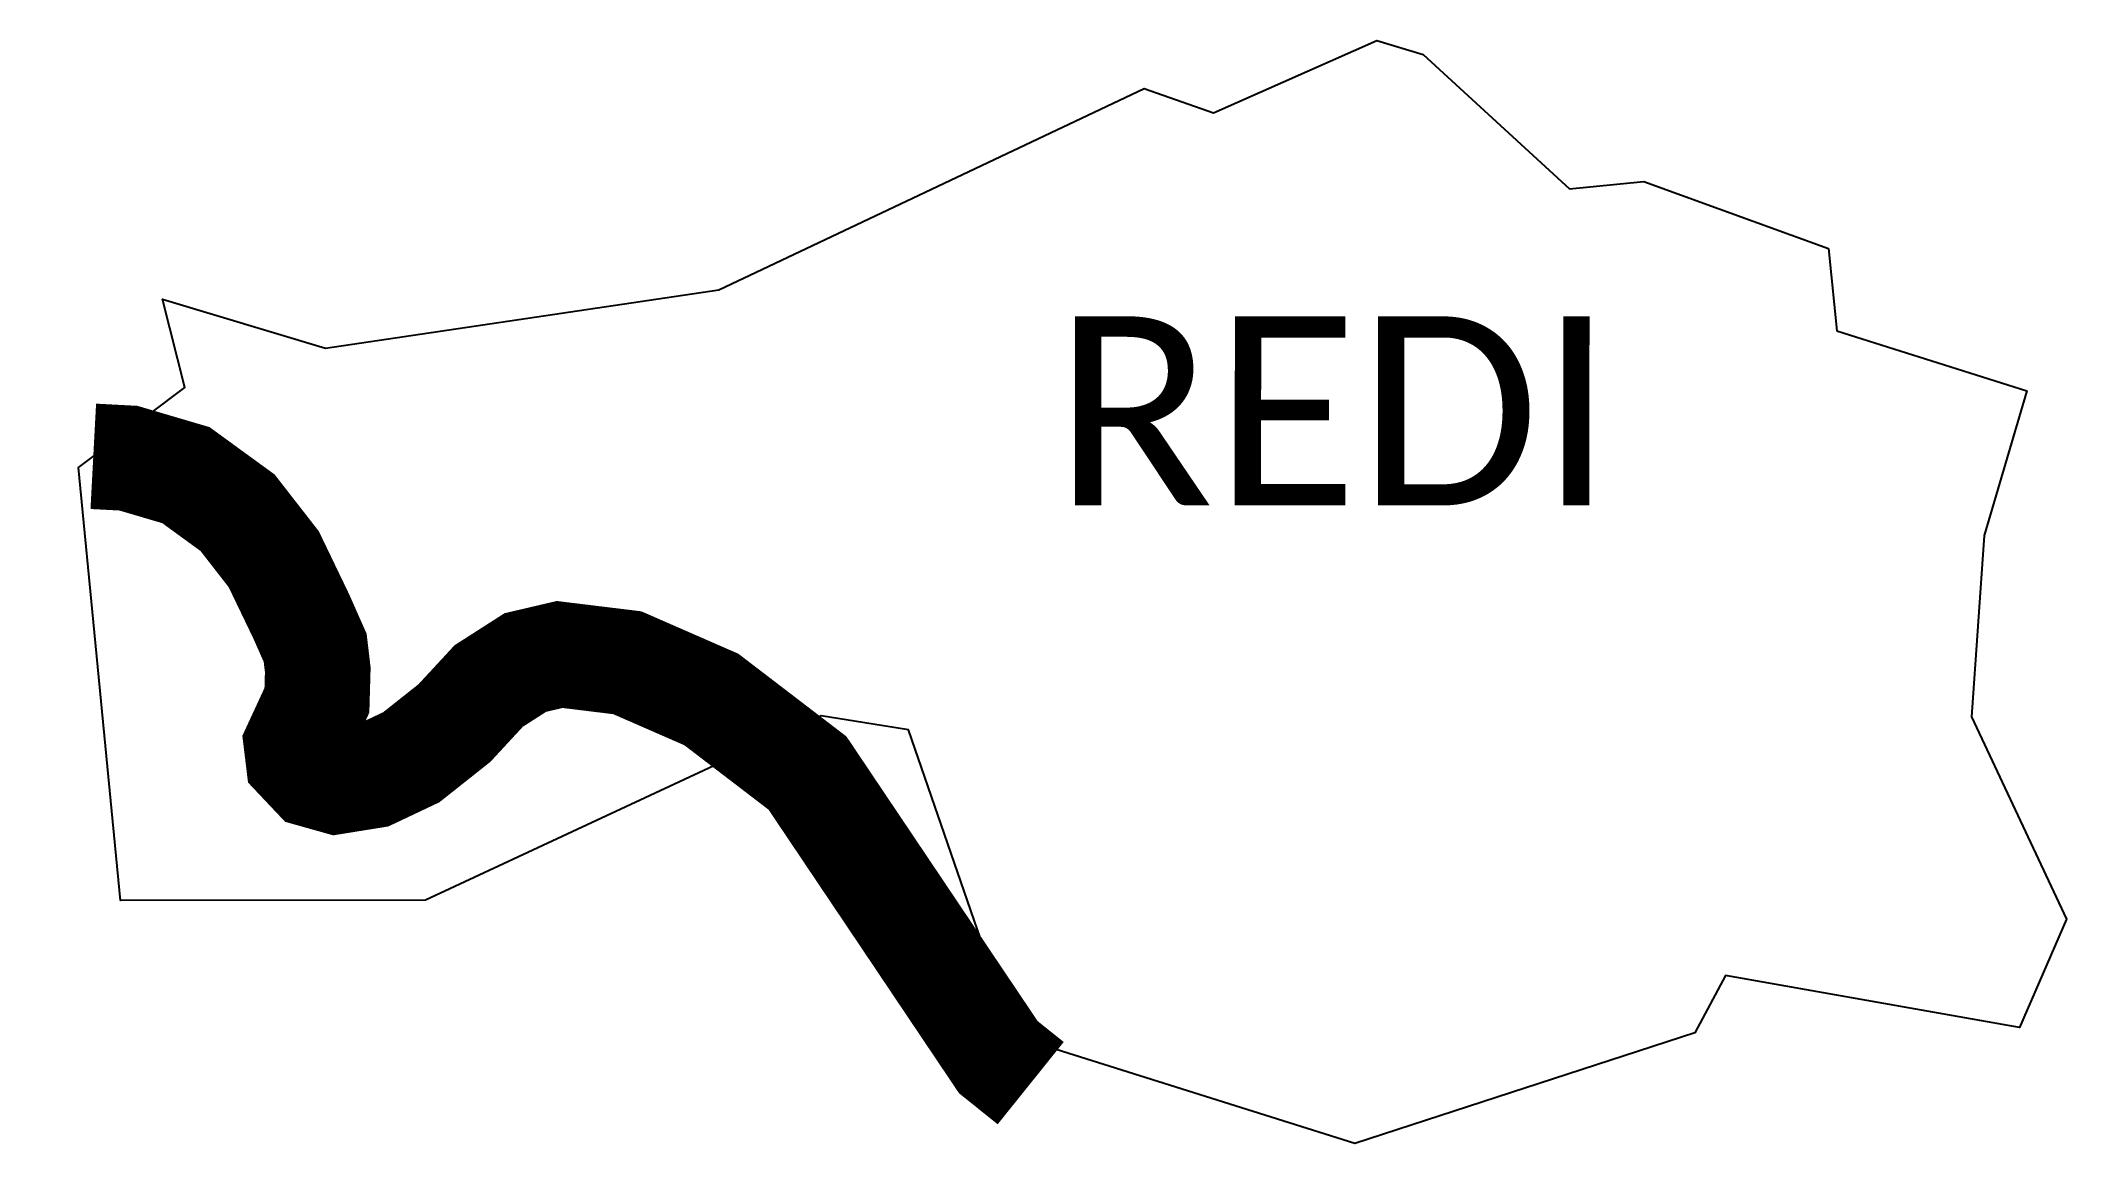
# Model space of a CAD drawing. Header units: metres. Extents: x 355917 to 356877, y 1740608 to 1741131.
import ezdxf

# ---------------------------------------------------------------- set-up
doc = ezdxf.new("R2010")
doc.units = ezdxf.units.M
for name, color, linetype in [('NATURALLY PROTECTED', 3, 'Continuous'), ('village', 4, 'Continuous'), ('VILLAGE NAME', 250, 'Continuous')]:
    doc.layers.add(name, color=color, linetype=linetype)

msp = doc.modelspace()

# ---------------------------------------------------------------- linework, layer by layer
at = {"layer": 'NATURALLY PROTECTED', "const_width": 50, "flags": 128}
msp.add_lwpolyline([(355942.18, 1740933.66), (355958.79, 1740932.78), (355986.07, 1740924.74), (356010.55, 1740906.91), (356027.68, 1740884.89), (356040.68, 1740857.87), (356047.3, 1740842.91), (356048.54, 1740832.47), (356048.13, 1740818.03), (356042.63, 1740806.16), (356038.47, 1740797.15), (356039.31, 1740790.24), (356046.51, 1740782.62), (356057.31, 1740779.58), (356074.49, 1740782.35), (356092.84, 1740791.04), (356113.3, 1740807.26), (356129.53, 1740824.82), (356146.87, 1740835.93), (356163.14, 1740839.74), (356195.16, 1740835.83), (356235.01, 1740818.41), (356280.54, 1740783.56), (356320.5, 1740724.06), (356350.79, 1740678.94), (356370.98, 1740648.88), (356386.31, 1740636.58)], dxfattribs=at)
at = {"layer": 'village'}
for points in [[(356768.21, 1740993.21), (356858.21, 1740964.67), (356838.05, 1740896.06), (356832.01, 1740810.12), (356877.04, 1740714.33), (356854.75, 1740662.99), (356715.46, 1740687.61), (356700.9, 1740660.35), (356539.93, 1740607.98), (356398.42, 1740652.49), (356375, 1740669.03), (356328.42, 1740803.97), (356287, 1740810.63), (356099.5, 1740723.3), (355955.05, 1740723.07), (355935.22, 1740928.44), (355985.57, 1740966.22), (355975.05, 1741008.13), (356052.19, 1740984.88), (356238.48, 1741012.55), (356440.01, 1741107.97), (356472.86, 1741096.47), (356550.23, 1741130.74), (356572.29, 1741124.11), (356641.5, 1741060.37), (356676.81, 1741063.95), (356764.34, 1741032.13)], [(356764.34, 1741032.13), (356768.21, 1740993.21)]]:
    msp.add_lwpolyline(points, dxfattribs=at)

# ---------------------------------------------------------------- texts
at = {"layer": 'VILLAGE NAME', "insert": (356397.31, 1741000.06), "char_height": 89.6062, "attachment_point": 1, "rotation": 359.9793}
msp.add_mtext_dynamic_manual_height_columns('{\\fCalibri|b0|i0|c0|p34;REDI}', width=884.2154, gutter_width=448.03, heights=[0], dxfattribs=at)

doc.saveas('drawing.dxf')
